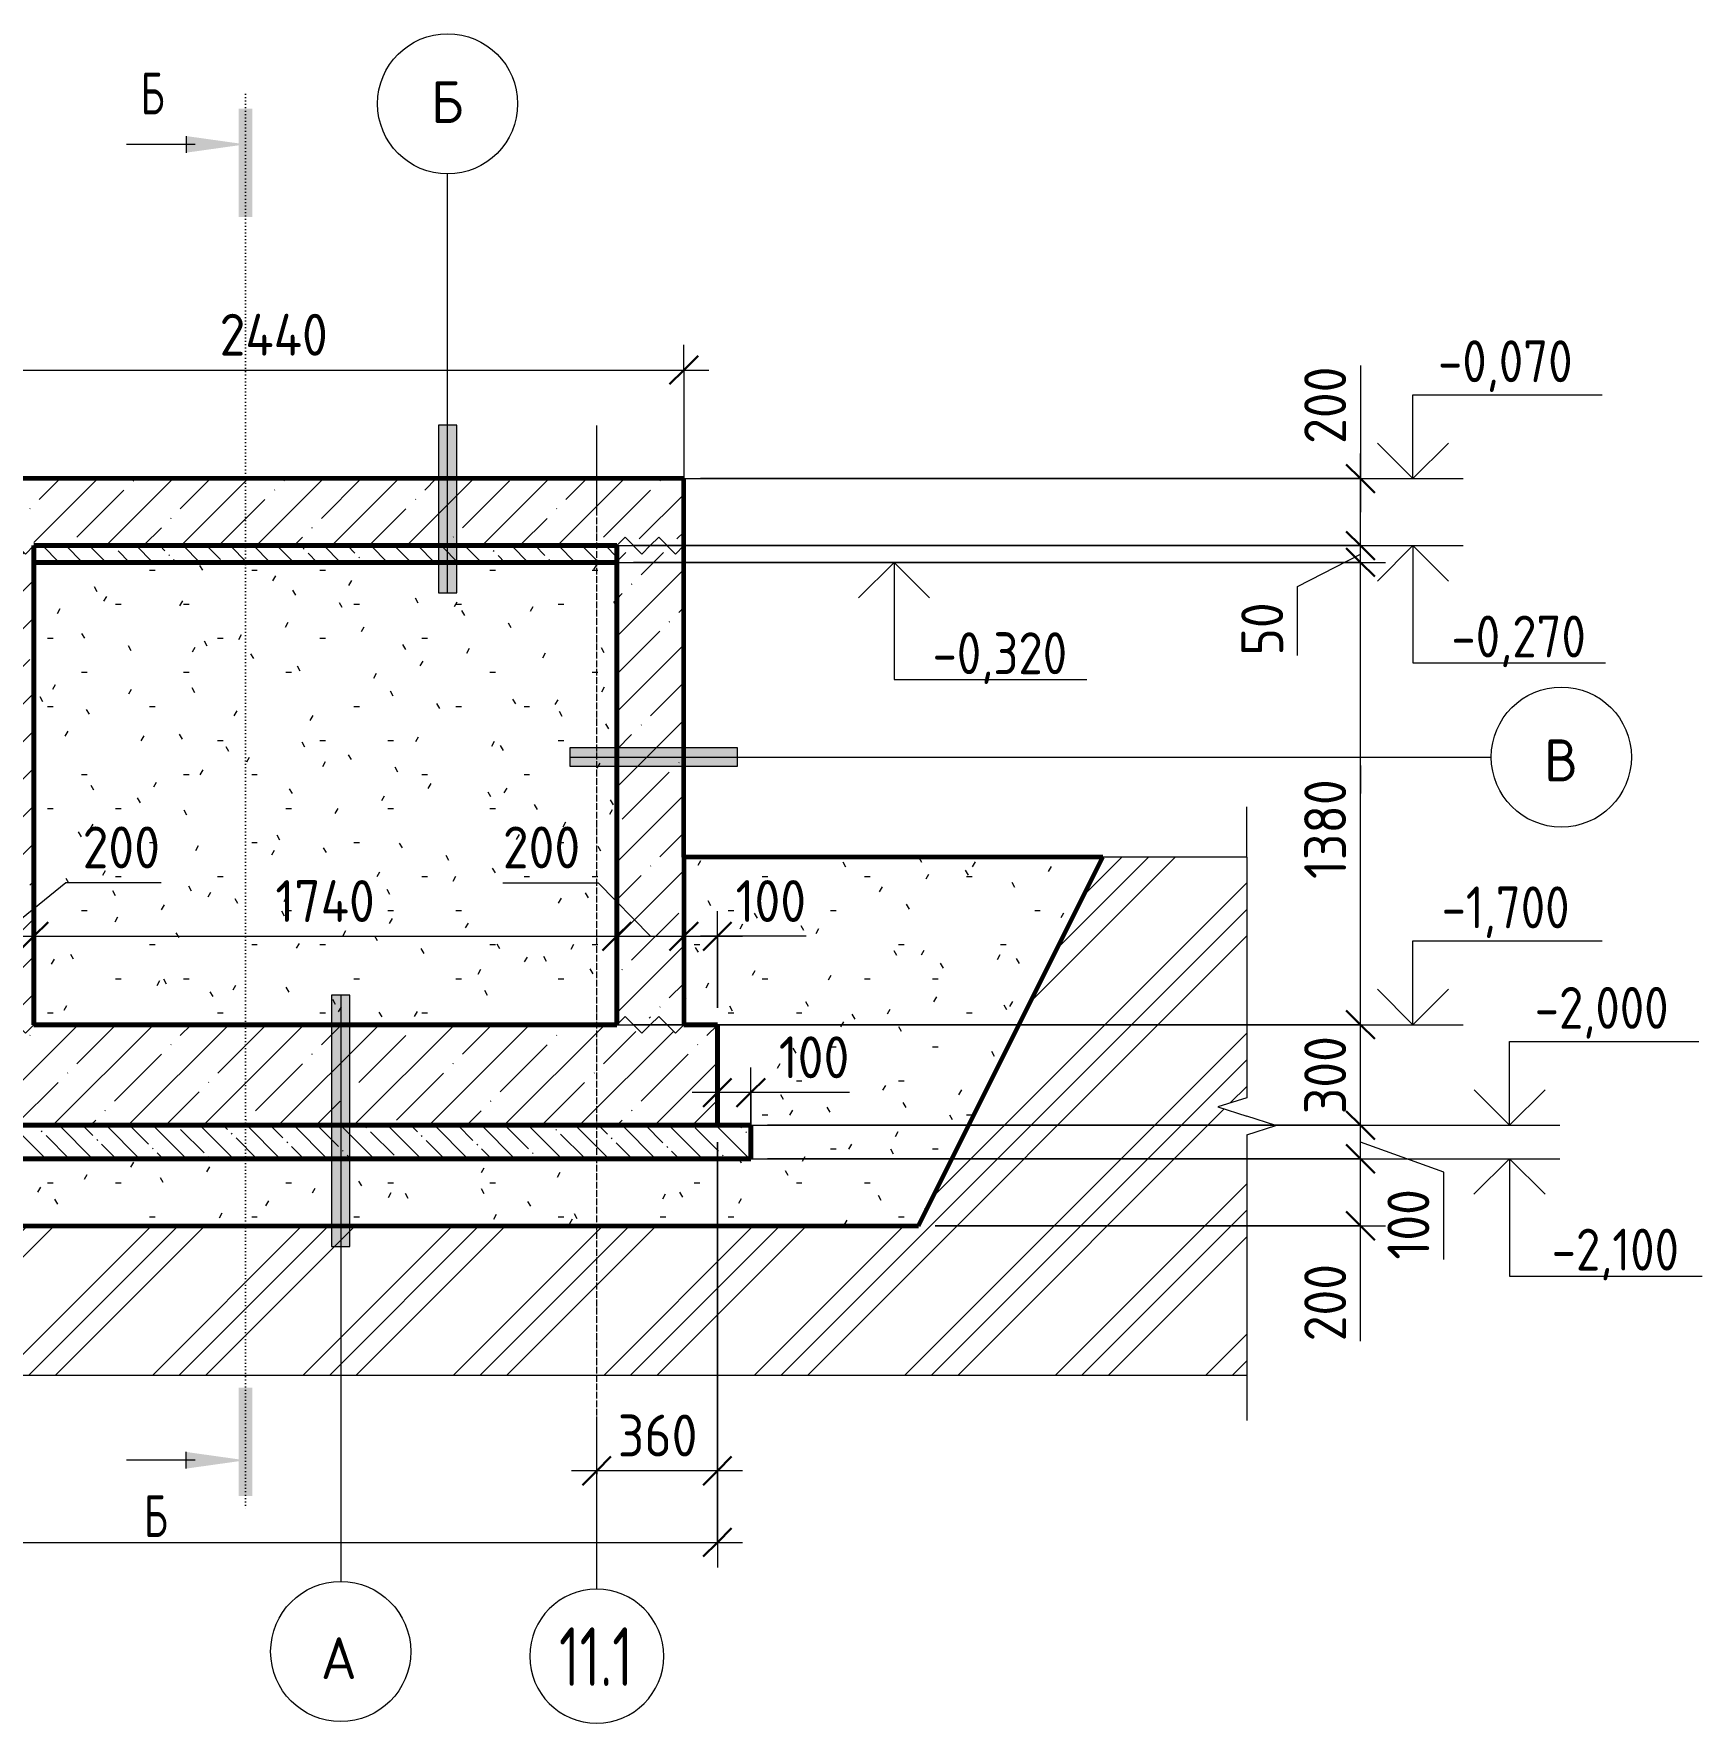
# Model space of a CAD drawing. Header units: millimetres. Extents: x 28039 to 90647, y -4005 to 79470.
# Drawn here: x 63858 to 68837, y -3785 to 1258 of the extents above; entities that cross this region are included whole.
import ezdxf

# ---------------------------------------------------------------- set-up
doc = ezdxf.new("R2010")
doc.units = ezdxf.units.MM
doc.linetypes.add('02 Штрихпунктирная _20 мм_', pattern=[25, 20, -2.5, 0, -2.5])
doc.linetypes.add('04 Пунктир 10мм', pattern=[10, 0, -10])
for name, color, linetype, lineweight in [('AA_Dim', 7, 'Continuous', 9), ('AA_Dim-50', 7, 'Continuous', 9), ('AA_Oformlenie', 7, 'Continuous', 9), ('AA_Razrez', 7, 'Continuous', 9), ('AA_Vinoska', 7, 'Continuous', 9), ('AA_Visotnaya otmetka', 7, 'Continuous', 9), ('AF_Stena', 7, 'Continuous', 9), ('Оси', 7, 'Continuous', 9)]:
    doc.layers.add(name, color=color, linetype=linetype, lineweight=lineweight)
for name, color, linetype, lineweight, true_color in [('AF_Perekritie', 7, 'Continuous', 60, 0x006a35), ('AF_Perekritie_Грунт', 7, 'Continuous', 60, 0x006a35), ('AF_Perekritie_Опалубка', 7, 'Continuous', 60, 0x006a35), ('AF_Stena_Опалубка', 7, 'Continuous', 20, 0x0063c6), ('KR_Fundament', 7, 'Continuous', 20, 0x804000)]:
    doc.layers.add(name, color=color, linetype=linetype, lineweight=lineweight, true_color=true_color)
doc.styles.add('GOST Common_1', font='GOST_Common.ttf', dxfattribs={"height": 125})
doc.styles.add('ISOCPEUR', font='isocpeur.TTF', dxfattribs={"width": 0.7, "height": 175})
doc.styles.add('ISOCPEUR_1', font='isocpeur.TTF', dxfattribs={"width": 0.7, "height": 125})
doc.styles.add('ISOCPEUR_2', font='isocpeur.TTF', dxfattribs={"width": 0.9, "height": 125})
doc.styles.add('ISOCPEUR_3', font='isocpeur.TTF', dxfattribs={"width": 0.85, "height": 125})
doc.dimstyles.new('00_Точн_3_знака__прозр_', dxfattribs={"dimscale": 304.8, "dimtxt": 125.344371, "dimasz": 0.278871, "dimexe": 0.246063, "dimexo": 0.164042, "dimgap": 0.016404, "dimtad": 1, "dimdec": 3, "dimrnd": 0.001, "dimdsep": 46, "dimtxsty": 'ISOCPEUR_2', "dimblk1": 'OBLIQUE', "dimblk2": 'OBLIQUE', "dimsah": 1, "dimcen": 0.09, "dimdle": 0.246063, "dimazin": 0, "dimtfac": 1, "dimtdec": 4, "dimtix": 1, "dimtmove": 0, "dimatfit": 3, "dimfxl": 1, "dimtvp": 1, "dimtolj": 1, "dimtzin": 0, "dimlwd": 18, "dimlwe": 18, "dimarcsym": 2})
doc.dimstyles.new('00_Точн_3_знака__прозр__1', dxfattribs={"dimscale": 304.8, "dimtxt": 125.344371, "dimasz": 0.278871, "dimexe": 0.246063, "dimexo": 0.164042, "dimgap": 0.016404, "dimtad": 1, "dimdec": 3, "dimrnd": 0.001, "dimdsep": 46, "dimtxsty": 'ISOCPEUR_2', "dimblk1": 'OBLIQUE', "dimblk2": 'OBLIQUE', "dimsah": 1, "dimcen": 0.09, "dimdle": 0.246063, "dimazin": 0, "dimtfac": 1, "dimtdec": 4, "dimtix": 1, "dimtmove": 1, "dimatfit": 3, "dimfxl": 1, "dimtvp": 1, "dimtolj": 1, "dimtzin": 0, "dimlwd": 18, "dimlwe": 18, "dimarcsym": 2})
pattern_1 = [(45, (63593.83, -750), (-112.253, 112.253), []), (45, (63706.08, -750), (-112.253, 112.253), [198.438, -39.688, 1.676, -38.011])]
pattern_2 = [(135, (63593.83, -750), (-70.0036, -70.0036), [99, -16.5, 3.3, -16.5]), (135, (63593.83, -680.04), (-70.0036, -70.0036), [])]
pattern_3 = [(0, (63593.83, -750), (406.4, 101.6), [16.764, -288.036, 16.764, -288.036, -1625.6]), (0, (63593.83, -750), (406.4, 101.6), [-609.6, 16.764, -592.836, 16.764, -288.036, -711.2]), (0, (63593.83, -750), (406.4, 101.6), [-1524, 16.764, -186.436, 16.764, -491.236]), (120, (63746.23, -699.2), (-291.1882, 301.1527), [16.764, -288.036, 16.764, -288.036, -1625.6]), (120, (63746.23, -699.2), (-291.1882, 301.1527), [-609.6, 16.764, -592.836, 16.764, -288.036, -711.2]), (120, (63746.23, -699.2), (-291.1882, 301.1527), [-1524, 16.764, -186.436, 16.764, -491.236]), (240, (63797.03, -496), (-115.2118, -402.7527), [16.764, -288.036, 16.764, -288.036, -1625.6]), (240, (63797.03, -496), (-115.2118, -402.7527), [-609.6, 16.764, -592.836, 16.764, -288.036, -711.2]), (240, (63797.03, -496), (-115.2118, -402.7527), [-1524, 16.764, -186.436, 16.764, -491.236])]

# ---------------------------------------------------------------- blocks, each defined once
blk = doc.blocks.new('011_ЛинияОбрыва _ЭлУзла_Линия_ - Тип 1-3711633-А-А Опл')
at = {"layer": 'AA_Oformlenie'}
for p, q in [((-36280.1, -2745.5), (-32075.1, -2745.5)), ((-31963.8, -2745.5), (-28060.1, -2745.5))]:
    blk.add_line(p, q, dxfattribs=at)
blk = doc.blocks.new('011_ЛинияОбрыва _ЭлУзла_Линия_ - Тип 1-3689468-А-А Опл')
at = {"layer": 'AA_Oformlenie'}
for p, q in [((-28060.1, -1200), (-28060.1, -1917.7)), ((-28060.1, -2029), (-28060.1, -2745.5))]:
    blk.add_line(p, q, dxfattribs=at)
blk = doc.blocks.new('Последовательность узлов - 3мм масшт50 маскировка-904230-А-А Опл')
at = {"layer": 'AA_Oformlenie'}
for p, q in [((-34280.1, -1700), (-34255.1, -1675)), ((-34205.1, -1725), (-34255.1, -1675)), ((-34180.1, -1700), (-34205.1, -1725)), ((-34180.1, -1700), (-34155.1, -1675)), ((-34105.1, -1725), (-34155.1, -1675)), ((-34080.1, -1700), (-34105.1, -1725))]:
    blk.add_line(p, q, dxfattribs=at)
blk = doc.blocks.new('Ось сетки - d_4мм-2765513-А-А Опл')
at = {"layer": 'Оси', "color": 12, "true_color": 0xc80000}
for start, end in [(0, 180), (0, 180), (180, 360), (180, 360)]:
    blk.add_arc((-30000.1, -3584.7), 200, start, end, dxfattribs=at)
blk = doc.blocks.new('Разрез - Номер узла_ сзади-394133-А-А Опл')
at = {"layer": 'AA_Razrez'}
for points in [[(-33294.3, -2771.8), (-33334.2, -2771.8), (-33334.2, -3094.6), (-33294.3, -3094.6)], [(-33491.2, -2963.5), (-33491.2, -3013.1), (-33314.5, -2988.3)]]:
    blk.add_hatch(color=256, dxfattribs=at).paths.add_polyline_path(points)
for p, q in [((-33491.2, -3013.1), (-33491.2, -2963.5)), ((-33464.5, -2988.3), (-33669.4, -2988.3))]:
    blk.add_line(p, q, dxfattribs=at)
blk = doc.blocks.new('Разрез - Номер узла_ спереди-394134-А-А Опл')
at = {"layer": 'AA_Razrez'}
for points in [[(-33294.3, 711.2), (-33334.2, 711.2), (-33334.2, 1034.1), (-33294.3, 1034.1)], [(-33491.2, 902.9), (-33491.2, 952.5), (-33314.5, 927.7)]]:
    blk.add_hatch(color=256, dxfattribs=at).paths.add_polyline_path(points)
for p, q in [((-33464.5, 927.7), (-33669.4, 927.7)), ((-33491.2, 952.5), (-33491.2, 902.9))]:
    blk.add_line(p, q, dxfattribs=at)
blk = doc.blocks.new('Высотные отметки - Стрелка вниз высокая-400290-А-А Опл')
at = {"layer": 'AA_Vinoska'}
for p, q in [((-27425.8, -2100), (-27125.8, -2100)), ((-27275.8, -2100), (-27381.9, -2206.1)), ((-27275.8, -2100), (-27275.8, -2450)), ((-27275.8, -2100), (-27169.8, -2206.1)), ((-27275.8, -2450), (-26700.8, -2450))]:
    blk.add_line(p, q, dxfattribs=at)
blk = doc.blocks.new('Высотные отметки - Стрелка вверх-400292-А-А Опл')
at = {"layer": 'AA_Vinoska'}
for p, q in [((-37154, -950), (-37719, -950)), ((-37154, -1200), (-37154, -950)), ((-37154, -1200), (-37260.1, -1093.9)), ((-37154, -1200), (-37048, -1093.9)), ((-37004, -1200), (-37304, -1200))]:
    blk.add_line(p, q, dxfattribs=at)
blk = doc.blocks.new('DIMBLOCK26-А-А Опл')
at = {"layer": 'AA_Dim-50', "color": 30, "lineweight": 30, "true_color": 0xff8000, "transparency": 16777216}
for p, q in [((67817.6, -2100), (67775.1, -2057.5)), ((67817.6, -2100), (67860.1, -2142.5)), ((67817.6, -2300), (67775.1, -2257.5)), ((67817.6, -2300), (67860.1, -2342.5))]:
    blk.add_line(p, q, dxfattribs=at)
at = {"layer": 'AA_Dim-50', "color": 30, "lineweight": 18, "true_color": 0xff8000, "transparency": 16777216}
for p, q in [((66048.3, -2100), (67892.6, -2100)), ((67817.6, -2100), (66048.3, -2100)), ((67817.6, -2375), (67817.6, -2100)), ((67817.6, -2360.8), (67817.6, -2200)), ((66548.3, -2300), (67892.6, -2300)), ((67817.6, -2300), (66548.3, -2300)), ((67817.6, -2644.9), (67817.6, -2360.8))]:
    blk.add_line(p, q, dxfattribs=at)
at = {"layer": 'AA_Dim-50', "color": 0, "lineweight": 18, "transparency": 16777216, "insert": (67649.8, -2644.9), "char_height": 125, "width": 280.961, "attachment_point": 1, "rotation": 90, "line_spacing_factor": 1.135194, "style": 'ISOCPEUR_2'}
blk.add_mtext('200', dxfattribs=at)
blk = doc.blocks.new('_Oblique')
at = {"color": 0, "linetype": 'ByBlock', "lineweight": -2}
blk.add_line((-0.5, -0.5), (0.5, 0.5), dxfattribs=at)
blk = doc.blocks.new('DIMBLOCK27-А-А Опл')
at = {"layer": 'AA_Dim-50', "color": 30, "lineweight": 30, "true_color": 0xff8000, "transparency": 16777216}
for p, q in [((67817.6, -2000), (67775.1, -1957.5)), ((67817.6, -2000), (67860.1, -2042.5)), ((67817.6, -2100), (67775.1, -2057.5)), ((67817.6, -2100), (67860.1, -2142.5))]:
    blk.add_line(p, q, dxfattribs=at)
at = {"layer": 'AA_Dim-50', "color": 30, "lineweight": 18, "true_color": 0xff8000, "transparency": 16777216}
for p, q in [((66048.3, -2000), (67892.6, -2000)), ((67817.6, -2000), (66048.3, -2000)), ((67817.6, -2100), (67817.6, -2000)), ((68066, -2140.5), (67817.6, -2050)), ((66048.3, -2100), (67892.6, -2100)), ((67817.6, -2100), (66048.3, -2100)), ((68066, -2401), (68066, -2140.5))]:
    blk.add_line(p, q, dxfattribs=at)
at = {"layer": 'AA_Dim-50', "color": 0, "lineweight": 18, "transparency": 16777216, "insert": (67898.1, -2401), "char_height": 125, "width": 252.581, "attachment_point": 1, "rotation": 90, "line_spacing_factor": 1.135194, "style": 'ISOCPEUR_2'}
blk.add_mtext('100', dxfattribs=at)
blk = doc.blocks.new('DIMBLOCK28-А-А Опл')
at = {"layer": 'AA_Dim-50', "color": 30, "lineweight": 30, "true_color": 0xff8000, "transparency": 16777216}
for p, q in [((67817.6, -1700), (67775.1, -1657.5)), ((67817.6, -1700), (67860.1, -1742.5)), ((67817.6, -2000), (67775.1, -1957.5)), ((67817.6, -2000), (67860.1, -2042.5))]:
    blk.add_line(p, q, dxfattribs=at)
at = {"layer": 'AA_Dim-50', "color": 30, "lineweight": 18, "true_color": 0xff8000, "transparency": 16777216}
for p, q in [((65648.3, -1700), (67892.6, -1700)), ((67817.6, -1700), (65648.3, -1700)), ((67817.6, -2000), (67817.6, -1700)), ((66048.3, -2000), (67892.6, -2000)), ((67817.6, -2000), (66048.3, -2000))]:
    blk.add_line(p, q, dxfattribs=at)
at = {"layer": 'AA_Dim-50', "color": 0, "lineweight": 18, "transparency": 16777216, "insert": (67649.8, -1967.1), "char_height": 125, "width": 280.961, "attachment_point": 1, "rotation": 90, "line_spacing_factor": 1.135194, "style": 'ISOCPEUR_2'}
blk.add_mtext('300', dxfattribs=at)
blk = doc.blocks.new('DIMBLOCK29-А-А Опл')
at = {"layer": 'AA_Dim-50', "color": 30, "lineweight": 30, "true_color": 0xff8000, "transparency": 16777216}
for p, q in [((67817.6, -320), (67775.1, -277.5)), ((67817.6, -320), (67860.1, -362.5)), ((67817.6, -1700), (67775.1, -1657.5)), ((67817.6, -1700), (67860.1, -1742.5))]:
    blk.add_line(p, q, dxfattribs=at)
at = {"layer": 'AA_Dim-50', "color": 30, "lineweight": 18, "true_color": 0xff8000, "transparency": 16777216}
for p, q in [((65648.3, -320), (67892.6, -320)), ((67817.6, -320), (65648.3, -320)), ((67817.6, -1700), (67817.6, -320)), ((67817.6, -926.3), (67817.6, -1010)), ((67817.6, -1264.9), (67817.6, -926.3)), ((65648.3, -1700), (67892.6, -1700)), ((67817.6, -1700), (65648.3, -1700))]:
    blk.add_line(p, q, dxfattribs=at)
at = {"layer": 'AA_Dim-50', "color": 0, "lineweight": 18, "transparency": 16777216, "insert": (67649.8, -1264.9), "char_height": 125, "width": 346.234, "attachment_point": 1, "rotation": 90, "line_spacing_factor": 1.135194, "style": 'ISOCPEUR_2'}
blk.add_mtext('1380', dxfattribs=at)
blk = doc.blocks.new('DIMBLOCK30-А-А Опл')
at = {"layer": 'AA_Dim-50', "color": 30, "lineweight": 30, "true_color": 0xff8000, "transparency": 16777216}
for p, q in [((67817.6, -270), (67775.1, -227.5)), ((67817.6, -320), (67775.1, -277.5)), ((67817.6, -270), (67860.1, -312.5)), ((67817.6, -320), (67860.1, -362.5))]:
    blk.add_line(p, q, dxfattribs=at)
at = {"layer": 'AA_Dim-50', "color": 30, "lineweight": 18, "true_color": 0xff8000, "transparency": 16777216}
for p, q in [((65648.3, -270), (67892.6, -270)), ((67817.6, -270), (65648.3, -270)), ((67629.7, -392.1), (67817.6, -295)), ((67817.6, -320), (67817.6, -270)), ((65648.3, -320), (67892.6, -320)), ((67817.6, -320), (65648.3, -320)), ((67629.7, -598.2), (67629.7, -392.1))]:
    blk.add_line(p, q, dxfattribs=at)
at = {"layer": 'AA_Dim-50', "color": 0, "lineweight": 18, "transparency": 16777216, "insert": (67461.9, -598.2), "char_height": 125, "width": 187.307, "attachment_point": 1, "rotation": 90, "line_spacing_factor": 1.135194, "style": 'ISOCPEUR_2'}
blk.add_mtext('50', dxfattribs=at)
blk = doc.blocks.new('DIMBLOCK31-А-А Опл')
at = {"layer": 'AA_Dim-50', "color": 30, "lineweight": 18, "true_color": 0xff8000, "transparency": 16777216}
for p, q in [((67817.6, 267.8), (67817.6, -16.4)), ((67817.6, -270), (67817.6, 5)), ((67817.6, -16.4), (67817.6, -170)), ((65848.3, -70), (67892.6, -70)), ((67817.6, -70), (65848.3, -70)), ((65648.3, -270), (67892.6, -270)), ((67817.6, -270), (65648.3, -270))]:
    blk.add_line(p, q, dxfattribs=at)
at = {"layer": 'AA_Dim-50', "color": 30, "lineweight": 30, "true_color": 0xff8000, "transparency": 16777216}
for p, q in [((67817.6, -70), (67775.1, -27.5)), ((67817.6, -70), (67860.1, -112.5)), ((67817.6, -270), (67775.1, -227.5)), ((67817.6, -270), (67860.1, -312.5))]:
    blk.add_line(p, q, dxfattribs=at)
at = {"layer": 'AA_Dim-50', "color": 0, "lineweight": 18, "transparency": 16777216, "insert": (67649.8, 33.6), "char_height": 125, "width": 280.961, "attachment_point": 1, "rotation": 90, "line_spacing_factor": 1.135194, "style": 'ISOCPEUR_2'}
blk.add_mtext('200', dxfattribs=at)
blk = doc.blocks.new('DIMBLOCK33-А-А Опл')
at = {"layer": 'AA_Dim-50', "color": 30, "lineweight": 18, "true_color": 0xff8000, "transparency": 16777216}
for p, q in [((61158.3, -2050), (61158.3, -3319.9)), ((61158.3, -3244.9), (61158.3, -2050)), ((65898.3, -2050), (65898.3, -3319.9)), ((65898.3, -3244.9), (65898.3, -2050)), ((61158.3, -3244.9), (65973.3, -3244.9))]:
    blk.add_line(p, q, dxfattribs=at)
at = {"layer": 'AA_Dim-50', "color": 30, "lineweight": 30, "true_color": 0xff8000, "transparency": 16777216}
for p, q in [((61158.3, -3244.9), (61200.8, -3202.4)), ((65898.3, -3244.9), (65940.8, -3202.4)), ((61158.3, -3244.9), (61115.8, -3287.4)), ((65898.3, -3244.9), (65855.8, -3287.4))]:
    blk.add_line(p, q, dxfattribs=at)
at = {"layer": 'AA_Dim-50', "color": 0, "lineweight": 18, "transparency": 16777216, "insert": (63362.7, -3077.1), "char_height": 125, "width": 397.318, "attachment_point": 1, "line_spacing_factor": 1.135194, "style": 'ISOCPEUR_2'}
blk.add_mtext('4740', dxfattribs=at)
blk = doc.blocks.new('DIMBLOCK38-А-А Опл')
at = {"layer": 'AA_Dim-50', "color": 30, "lineweight": 18, "true_color": 0xff8000, "transparency": 16777216}
for p, q in [((65898.3, -2050), (65898.3, -3106.3)), ((65898.3, -3031.3), (65898.3, -2050)), ((65538.3, -3041.4), (65538.3, -2956.3)), ((65973.3, -3031.3), (65463.3, -3031.3)), ((65538.3, -3031.3), (65538.3, -3041.4))]:
    blk.add_line(p, q, dxfattribs=at)
at = {"layer": 'AA_Dim-50', "color": 30, "lineweight": 30, "true_color": 0xff8000, "transparency": 16777216}
for p, q in [((65538.3, -3031.3), (65580.8, -2988.8)), ((65898.3, -3031.3), (65940.8, -2988.8)), ((65538.3, -3031.3), (65495.8, -3073.8)), ((65898.3, -3031.3), (65855.8, -3073.8))]:
    blk.add_line(p, q, dxfattribs=at)
at = {"layer": 'AA_Dim-50', "color": 0, "lineweight": 18, "transparency": 16777216, "insert": (65601.2, -2863.5), "char_height": 125, "width": 280.961, "attachment_point": 1, "line_spacing_factor": 1.135194, "style": 'ISOCPEUR_2'}
blk.add_mtext('360', dxfattribs=at)
blk = doc.blocks.new('DIMBLOCK40-А-А Опл')
at = {"layer": 'AA_Dim-50', "color": 30, "lineweight": 18, "true_color": 0xff8000, "transparency": 16777216}
for p, q in [((65898.3, -1912.6), (65898.3, -1827.5)), ((65998.3, -2004.2), (65998.3, -1827.5)), ((66073.3, -1902.5), (65823.3, -1902.5)), ((65898.3, -1902.5), (65898.3, -1912.6)), ((66031.7, -1902.5), (65948.3, -1902.5)), ((65998.3, -1902.5), (65998.3, -2004.2)), ((66292.2, -1902.5), (66031.7, -1902.5))]:
    blk.add_line(p, q, dxfattribs=at)
at = {"layer": 'AA_Dim-50', "color": 30, "lineweight": 30, "true_color": 0xff8000, "transparency": 16777216}
for p, q in [((65898.3, -1902.5), (65940.8, -1860)), ((65998.3, -1902.5), (66040.8, -1860)), ((65898.3, -1902.5), (65855.8, -1945)), ((65998.3, -1902.5), (65955.8, -1945))]:
    blk.add_line(p, q, dxfattribs=at)
at = {"layer": 'AA_Dim-50', "color": 0, "lineweight": 18, "transparency": 16777216, "insert": (66081.7, -1734.7), "char_height": 125, "width": 252.581, "attachment_point": 1, "line_spacing_factor": 1.135194, "style": 'ISOCPEUR_2'}
blk.add_mtext('100', dxfattribs=at)
blk = doc.blocks.new('DIMBLOCK41-А-А Опл')
at = {"layer": 'AA_Dim-50', "color": 30, "lineweight": 18, "true_color": 0xff8000, "transparency": 16777216}
for p, q in [((61258.3, 254.2), (61258.3, 329.2)), ((63358.3, 254.2), (63358.3, 329.2)), ((65798.3, 254.2), (65798.3, 329.2)), ((61183.3, 254.2), (63358.3, 254.2)), ((61258.3, 254.2), (61258.3, -1020)), ((63358.3, 254.2), (63358.3, -20)), ((65798.3, 254.2), (65798.3, -220))]:
    blk.add_line(p, q, dxfattribs=at)
at = {"layer": 'AA_Dim-50', "color": 30, "lineweight": 30, "true_color": 0xff8000, "transparency": 16777216}
for p, q in [((61258.3, 254.2), (61215.8, 211.7)), ((61258.3, 254.2), (61300.8, 296.7)), ((63358.3, 254.2), (63315.8, 211.7)), ((63358.3, 254.2), (63400.8, 296.7)), ((65798.3, 254.2), (65755.8, 211.7)), ((65798.3, 254.2), (65840.8, 296.7))]:
    blk.add_line(p, q, dxfattribs=at)
at = {"layer": 'AA_Dim-50', "color": 0, "lineweight": 18, "transparency": 16777216, "insert": (61929.9, 422), "char_height": 125, "width": 908.155, "attachment_point": 1, "line_spacing_factor": 1.135194, "style": 'ISOCPEUR_2'}
blk.add_mtext('7х300=2100', dxfattribs=at)
blk = doc.blocks.new('_None')
blk = doc.blocks.new('DIMBLOCK42-А-А Опл')
at = {"layer": 'AA_Dim-50', "color": 30, "lineweight": 18, "true_color": 0xff8000, "transparency": 16777216}
for p, q in [((63358.3, 254.2), (63358.3, 329.2)), ((65798.3, 254.2), (65798.3, 329.2)), ((63358.3, 254.2), (65873.3, 254.2)), ((63358.3, 254.2), (63358.3, -20)), ((65798.3, 254.2), (65798.3, -220))]:
    blk.add_line(p, q, dxfattribs=at)
at = {"layer": 'AA_Dim-50', "color": 30, "lineweight": 30, "true_color": 0xff8000, "transparency": 16777216}
for p, q in [((63358.3, 254.2), (63315.8, 211.7)), ((63358.3, 254.2), (63400.8, 296.7)), ((65798.3, 254.2), (65755.8, 211.7)), ((65798.3, 254.2), (65840.8, 296.7))]:
    blk.add_line(p, q, dxfattribs=at)
at = {"layer": 'AA_Dim-50', "color": 0, "lineweight": 18, "transparency": 16777216, "insert": (64412.7, 422), "char_height": 125, "width": 397.318, "attachment_point": 1, "line_spacing_factor": 1.135194, "style": 'ISOCPEUR_2'}
blk.add_mtext('2440', dxfattribs=at)
blk = doc.blocks.new('DIMBLOCK46-А-А Опл')
at = {"layer": 'AA_Dim-50', "color": 30, "lineweight": 18, "true_color": 0xff8000, "transparency": 16777216}
for p, q in [((63953.9, -1276.1), (63758.3, -1436.1)), ((64238, -1276.1), (63953.9, -1276.1)), ((63658.3, -1426), (63658.3, -1511.1)), ((63658.3, -1436.1), (63658.3, -1426)), ((63658.3, -1436.1), (63858.3, -1436.1)), ((63858.3, -1426), (63858.3, -1511.1)), ((63858.3, -1436.1), (63858.3, -1426))]:
    blk.add_line(p, q, dxfattribs=at)
at = {"layer": 'AA_Dim-50', "color": 30, "lineweight": 30, "true_color": 0xff8000, "transparency": 16777216}
for p, q in [((63658.3, -1436.1), (63700.8, -1393.6)), ((63858.3, -1436.1), (63900.8, -1393.6)), ((63658.3, -1436.1), (63615.8, -1478.6)), ((63858.3, -1436.1), (63815.8, -1478.6))]:
    blk.add_line(p, q, dxfattribs=at)
at = {"layer": 'AA_Dim-50', "color": 0, "lineweight": 18, "transparency": 16777216, "insert": (64003.9, -1108.2), "char_height": 125, "width": 280.961, "attachment_point": 1, "line_spacing_factor": 1.135194, "style": 'ISOCPEUR_2'}
blk.add_mtext('200', dxfattribs=at)
blk = doc.blocks.new('DIMBLOCK47-А-А Опл')
at = {"layer": 'AA_Dim-50', "color": 30, "lineweight": 30, "true_color": 0xff8000, "transparency": 16777216}
for p, q in [((63858.3, -1436.1), (63900.8, -1393.6)), ((65598.3, -1436.1), (65640.8, -1393.6)), ((63858.3, -1436.1), (63815.8, -1478.6)), ((65598.3, -1436.1), (65555.8, -1478.6))]:
    blk.add_line(p, q, dxfattribs=at)
at = {"layer": 'AA_Dim-50', "color": 30, "lineweight": 18, "true_color": 0xff8000, "transparency": 16777216}
for p, q in [((63858.3, -1426), (63858.3, -1511.1)), ((63858.3, -1436.1), (63858.3, -1426)), ((63858.3, -1436.1), (65598.3, -1436.1)), ((65598.3, -1426), (65598.3, -1511.1)), ((65598.3, -1436.1), (65598.3, -1426))]:
    blk.add_line(p, q, dxfattribs=at)
at = {"layer": 'AA_Dim-50', "color": 0, "lineweight": 18, "transparency": 16777216, "insert": (64579.3, -1268.3), "char_height": 125, "width": 357.586, "attachment_point": 1, "line_spacing_factor": 1.135194, "style": 'ISOCPEUR_2'}
blk.add_mtext('1740', dxfattribs=at)
blk = doc.blocks.new('DIMBLOCK48-А-А Опл')
at = {"layer": 'AA_Dim-50', "color": 30, "lineweight": 18, "true_color": 0xff8000, "transparency": 16777216}
for p, q in [((65258, -1276.1), (65542.1, -1276.1)), ((65542.1, -1276.1), (65698.3, -1436.1)), ((65598.3, -1426), (65598.3, -1511.1)), ((65598.3, -1436.1), (65598.3, -1426)), ((65598.3, -1436.1), (65798.3, -1436.1)), ((65798.3, -1426), (65798.3, -1511.1)), ((65798.3, -1436.1), (65798.3, -1426))]:
    blk.add_line(p, q, dxfattribs=at)
at = {"layer": 'AA_Dim-50', "color": 30, "lineweight": 30, "true_color": 0xff8000, "transparency": 16777216}
for p, q in [((65598.3, -1436.1), (65640.8, -1393.6)), ((65798.3, -1436.1), (65840.8, -1393.6)), ((65598.3, -1436.1), (65555.8, -1478.6)), ((65798.3, -1436.1), (65755.8, -1478.6))]:
    blk.add_line(p, q, dxfattribs=at)
at = {"layer": 'AA_Dim-50', "color": 0, "lineweight": 18, "transparency": 16777216, "insert": (65258, -1108.2), "char_height": 125, "width": 280.961, "attachment_point": 1, "line_spacing_factor": 1.135194, "style": 'ISOCPEUR_2'}
blk.add_mtext('200', dxfattribs=at)
blk = doc.blocks.new('DIMBLOCK49-А-А Опл')
at = {"layer": 'AA_Dim-50', "color": 30, "lineweight": 18, "true_color": 0xff8000, "transparency": 16777216}
for p, q in [((65898.3, -1650), (65898.3, -1361.1)), ((65798.3, -1426), (65798.3, -1511.1)), ((65798.3, -1436.1), (65798.3, -1426)), ((65798.3, -1436.1), (65973.3, -1436.1)), ((65902.7, -1436.1), (65848.3, -1436.1)), ((65898.3, -1436.1), (65898.3, -1650)), ((66163.2, -1436.1), (65902.7, -1436.1))]:
    blk.add_line(p, q, dxfattribs=at)
at = {"layer": 'AA_Dim-50', "color": 30, "lineweight": 30, "true_color": 0xff8000, "transparency": 16777216}
for p, q in [((65798.3, -1436.1), (65840.8, -1393.6)), ((65898.3, -1436.1), (65940.8, -1393.6)), ((65798.3, -1436.1), (65755.8, -1478.6)), ((65898.3, -1436.1), (65855.8, -1478.6))]:
    blk.add_line(p, q, dxfattribs=at)
at = {"layer": 'AA_Dim-50', "color": 0, "lineweight": 18, "transparency": 16777216, "insert": (65952.7, -1268.3), "char_height": 125, "width": 252.581, "attachment_point": 1, "line_spacing_factor": 1.135194, "style": 'ISOCPEUR_2'}
blk.add_mtext('100', dxfattribs=at)
blk = doc.blocks.new('010_Флажок только номер _ТиповАннот_ - Узел А-3714372-А-А Опл')
at = {"layer": 'AA_Vinoska'}
blk.add_hatch(color=256, dxfattribs=at).paths.add_polyline_path([(-30791.6, -2361.7), (-30791.6, -1611.7), (-30736.6, -1611.7), (-30736.6, -2361.7)])
for p, q in [((-30736.6, -1611.7), (-30791.6, -1611.7)), ((-30791.6, -1611.7), (-30791.6, -2361.7)), ((-30764.1, -1611.7), (-30764.1, -3361.7)), ((-30736.6, -2361.7), (-30736.6, -1611.7)), ((-30791.6, -2361.7), (-30736.6, -2361.7))]:
    blk.add_line(p, q, dxfattribs=at)
blk.add_circle((-30764.1, -3570.8), 209.1, dxfattribs=at)
blk = doc.blocks.new('010_Флажок только номер _ТиповАннот_ - Узел В-3714360-А-А Опл')
at = {"layer": 'AA_Vinoska'}
blk.add_hatch(color=256, dxfattribs=at).paths.add_polyline_path([(-29580.3, -928.6), (-30080.3, -928.6), (-30080.3, -873.6), (-29580.3, -873.6)])
for p, q in [((-29580.3, -873.6), (-30080.3, -873.6)), ((-30080.3, -873.6), (-30080.3, -928.6)), ((-30080.3, -901.1), (-27330.3, -901.1)), ((-29580.3, -928.6), (-29580.3, -873.6)), ((-30080.3, -928.6), (-29580.3, -928.6))]:
    blk.add_line(p, q, dxfattribs=at)
blk.add_circle((-27121.3, -901.1), 209.1, dxfattribs=at)
blk = doc.blocks.new('010_Флажок только номер _ТиповАннот_ - Узел Б-3714363-А-А Опл')
at = {"layer": 'AA_Vinoska'}
blk.add_hatch(color=256, dxfattribs=at).paths.add_polyline_path([(-30417.6, 89.6), (-30417.6, -410.4), (-30472.6, -410.4), (-30472.6, 89.6)])
for p, q in [((-30445.1, -410.4), (-30445.1, 839.6)), ((-30417.6, 89.6), (-30472.6, 89.6)), ((-30472.6, 89.6), (-30472.6, -410.4)), ((-30417.6, -410.4), (-30417.6, 89.6)), ((-30472.6, -410.4), (-30417.6, -410.4))]:
    blk.add_line(p, q, dxfattribs=at)
blk.add_circle((-30445.1, 1048.7), 209.1, dxfattribs=at)

msp = doc.modelspace()

# ---------------------------------------------------------------- hatches: boundary and pattern name
at = {"layer": 'AF_Perekritie', "lineweight": 9}
h = msp.add_hatch(dxfattribs=at)
h.set_pattern_fill('FP_4', style=0, pattern_type=2)
h.set_pattern_definition(pattern_1)
h.paths.add_polyline_path([(65589.5047, -270), (65598.2526, -270), (65598.2526, -250), (65798.2526, -250), (65798.2526, -70), (63658.2526, -70), (63658.2526, -250), (63858.2526, -250), (63858.2526, -270)])
h = msp.add_hatch(dxfattribs=at)
h.set_pattern_fill('FP_6', style=0, pattern_type=2)
h.set_pattern_definition(pattern_2)
h.paths.add_polyline_path([(63858.2526, -320), (65598.2526, -320), (65598.2526, -270), (63858.2526, -270), (63858.2526, -290)])
h = msp.add_hatch(dxfattribs=at)
h.set_pattern_fill('FP_5', style=0, pattern_type=2)
h.set_pattern_definition([(45, (63593.83, -750), (-224.506, 224.506), []), (45, (63673.2, -750), (0, 449.013), []), (45, (63514.46, -750), (0, 449.013), [])])
h.paths.add_polyline_path([(59087.0592, -2881.0811), (59208.2526, -2881.0811), (59208.2526, -2795.4713), (59087.0592, -2795.4713)])
h.paths.add_polyline_path([(59297.5053, -2745.4713), (63463.2526, -2745.4713), (63490.7526, -2658.8688), (63518.2526, -2745.4713), (63518.2526, -2706.2186), (63574.5612, -2706.2186), (63574.5612, -2745.4713), (67478.2526, -2745.4713), (67478.2526, -2029.0443), (67438.9999, -2029.0443), (67438.9999, -1972.7357), (67478.2526, -1972.7357), (67391.65, -1945.2357), (67478.2526, -1917.7357), (67478.2526, -1200), (67048.2526, -1200), (66498.2526, -2300), (60558.2526, -2300), (60008.2526, -1200), (59258.2526, -1200), (59258.2526, -1917.7357), (59344.8551, -1945.2357), (59258.2526, -1972.7357), (59297.5053, -1972.7357), (59297.5053, -2029.0443), (59258.2526, -2029.0443), (59258.2526, -2745.4713)])
h = msp.add_hatch(dxfattribs=at)
h.set_pattern_fill('FP_4', style=0, pattern_type=2)
h.set_pattern_definition(pattern_1)
h.paths.add_polyline_path([(65598.2526, -2000), (65898.2526, -2000), (65898.2526, -1700), (65798.2526, -1700), (65798.2526, -1720), (65598.2526, -1720), (65598.2526, -1700), (63858.2526, -1700), (63858.2526, -1720), (63658.2526, -1720), (63658.2526, -1700), (61458.2526, -1700), (61458.2526, -1720), (61258.2526, -1720), (61258.2526, -1700), (61158.2526, -1700), (61158.2526, -2000), (65589.5047, -2000)])
h = msp.add_hatch(dxfattribs=at)
h.set_pattern_fill('FP_6', style=0, pattern_type=2)
h.set_pattern_definition(pattern_2)
h.paths.add_polyline_path([(63422.0228, -2100), (65998.2526, -2100), (65998.2526, -2000), (61058.2526, -2000), (61058.2526, -2100), (61254.541, -2100)])
at = {"layer": 'AF_Stena'}
h = msp.add_hatch(dxfattribs=at)
h.set_pattern_fill('FP_4', color=256, style=0, pattern_type=2)
h.set_pattern_definition(pattern_1)
h.paths.add_polyline_path([(63858.2526, -1680), (63858.2526, -290), (63658.2526, -290), (63658.2526, -1680), (63758.2526, -1680)])
h = msp.add_hatch(dxfattribs=at)
h.set_pattern_fill('FP_4', color=256, style=0, pattern_type=2)
h.set_pattern_definition(pattern_1)
h.paths.add_polyline_path([(65606.2526, -1680), (65798.2526, -1680), (65798.2526, -290), (65598.2526, -290), (65598.2526, -1680)])
at = {"layer": 'KR_Fundament', "lineweight": 9}
h = msp.add_hatch(dxfattribs=at)
h.set_pattern_fill('FP_7', style=0, pattern_type=2)
h.set_pattern_definition(pattern_3)
h.paths.add_polyline_path([(63422.0228, -1700), (63658.2526, -1700), (63658.2526, -320), (63617.2696, -320), (61458.2526, -1399.5085), (61458.2526, -1700)])
h.paths.add_polyline_path([(65598.2526, -1700), (65598.2526, -320), (63858.2526, -320), (63858.2526, -1700), (65589.5047, -1700)])
h = msp.add_hatch(dxfattribs=at)
h.set_pattern_fill('FP_7', style=0, pattern_type=2)
h.set_pattern_definition(pattern_3)
h.paths.add_polyline_path([(60558.2526, -2300), (66498.2526, -2300), (67048.2526, -1200), (65798.2526, -1200), (65798.2526, -1700), (65898.2526, -1700), (65898.2526, -2000), (65998.2526, -2000), (65998.2526, -2100), (61058.2526, -2100), (61058.2526, -2000), (61158.2526, -2000), (61158.2526, -1700), (61258.2526, -1700), (61258.2526, -1200), (60008.2526, -1200)])

# ---------------------------------------------------------------- linework, layer by layer
at = {"layer": 'AA_Razrez', "color": 7, "linetype": '04 Пунктир 10мм', "true_color": 0xffffff}
msp.add_line((64489.7402, 1077.709), (64489.7402, -3149.9748), dxfattribs=at)
at = {"layer": 'AA_Vinoska'}
for p, q in [((67478.2526, -1200), (67478.2526, -1050)), ((67478.2526, -1917.7357), (67391.65, -1945.2357)), ((67391.65, -1945.2357), (67478.2526, -1972.7357)), ((67564.9027, -2000.89), (67478.2526, -1972.7357)), ((67478.2526, -2029.0443), (67564.9027, -2000.89)), ((67478.2526, -2745.4713), (67478.2526, -2881.0811))]:
    msp.add_line(p, q, dxfattribs=at)
at = {"layer": 'AA_Visotnaya otmetka', "color": 92, "true_color": 0x00cc00}
for p, q in [((64675.177, -70), (67679.3801, -70)), ((67679.3801, -70), (67974.0703, -70)), ((65340.3654, -1700), (67817.4716, -1700)), ((67817.4716, -1700), (67974.0703, -1700)), ((65734.0053, -2000), (67993.2352, -2000)), ((67993.2352, -2000), (68262.4905, -2000))]:
    msp.add_line(p, q, dxfattribs=at)
at = {"layer": 'AA_Visotnaya otmetka'}
for p, q in [((65364.1121, -270), (67923.2569, -270)), ((67923.2569, -270), (67974.0703, -270)), ((65367.6629, -320), (66139.1019, -320)), ((66139.1019, -320), (66425.5044, -320)), ((64773.6935, -2100), (65861.0774, -2100)), ((65861.0774, -2100), (68262.4905, -2100))]:
    msp.add_line(p, q, dxfattribs=at)
at = {"layer": 'AF_Perekritie_Грунт', "lineweight": 20}
for p, q in [((67048.2526, -1200), (66498.2526, -2300)), ((67478.2526, -1200), (67048.2526, -1200)), ((66498.2526, -2300), (60558.2526, -2300))]:
    msp.add_line(p, q, dxfattribs=at)
at = {"layer": 'AF_Perekritie_Опалубка'}
for p, q in [((65798.2526, -70), (63658.2526, -70)), ((65798.2526, -270), (65798.2526, -70)), ((63858.2526, -270), (65598.2526, -270))]:
    msp.add_line(p, q, dxfattribs=at)
at = {"layer": 'AF_Stena_Опалубка', "lineweight": 60}
for p, q in [((63858.2526, -1700), (63858.2526, -270)), ((65598.2526, -270), (65598.2526, -1700)), ((65798.2526, -1200), (65798.2526, -270))]:
    msp.add_line(p, q, dxfattribs=at)
at = {"layer": 'AF_Stena_Опалубка'}
msp.add_line((65798.2526, -1700), (65798.2526, -1200), dxfattribs=at)
at = {"layer": 'KR_Fundament', "lineweight": 60}
for p, q in [((65598.2526, -270), (63858.2526, -270)), ((63858.2526, -270), (63858.2526, -320)), ((65598.2526, -320), (65598.2526, -270)), ((65598.2526, -320), (63858.2526, -320)), ((63858.2526, -320), (63858.2526, -1700)), ((63858.2526, -320), (65598.2526, -320)), ((65598.2526, -1700), (65598.2526, -320)), ((67048.2526, -1200), (65798.2526, -1200)), ((65798.2526, -1200), (65798.2526, -1700)), ((66498.2526, -2300), (67048.2526, -1200)), ((65598.2526, -1700), (63858.2526, -1700)), ((63858.2526, -1700), (65598.2526, -1700)), ((65898.2526, -1700), (65798.2526, -1700)), ((65798.2526, -1700), (65898.2526, -1700)), ((65898.2526, -2000), (65898.2526, -1700)), ((65898.2526, -1700), (65898.2526, -2000)), ((65998.2526, -2000), (61058.2526, -2000)), ((61158.2526, -2000), (65898.2526, -2000)), ((65898.2526, -2000), (65998.2526, -2000)), ((65998.2526, -2100), (65998.2526, -2000)), ((65998.2526, -2000), (65998.2526, -2100)), ((61058.2526, -2100), (65998.2526, -2100)), ((65998.2526, -2100), (61058.2526, -2100)), ((60558.2526, -2300), (66498.2526, -2300))]:
    msp.add_line(p, q, dxfattribs=at)
at = {"layer": 'Оси'}
for p, q in [((65538.2526, -161.2938), (65538.2526, 88.7062)), ((65538.2526, -3384.7165), (65538.2526, -2891.3406))]:
    msp.add_line(p, q, dxfattribs=at)
at = {"layer": 'Оси', "linetype": '02 Штрихпунктирная _20 мм_'}
msp.add_line((65538.2526, -2891.3406), (65538.2526, -161.2938), dxfattribs=at)

# ---------------------------------------------------------------- block references
at = {"layer": 'AA_Oformlenie'}
for name, p in [('Последовательность узлов - 3мм масшт50 маскировка-904230-А-А Опл', (97938.3142, 1430)), ('Последовательность узлов - 3мм масшт50 маскировка-904230-А-А Опл', (99878.3142, 1430)), ('011_ЛинияОбрыва _ЭлУзла_Линия_ - Тип 1-3689468-А-А Опл', (95538.3142, 0)), ('Последовательность узлов - 3мм масшт50 маскировка-904230-А-А Опл', (97938.3142, 0)), ('Последовательность узлов - 3мм масшт50 маскировка-904230-А-А Опл', (99878.3142, 0)), ('011_ЛинияОбрыва _ЭлУзла_Линия_ - Тип 1-3711633-А-А Опл', (95538.3142, 0))]:
    msp.add_blockref(name, p, dxfattribs=at)
at = {"layer": 'AA_Razrez'}
for name, p in [('Разрез - Номер узла_ спереди-394134-А-А Опл', (97804.2801, 0)), ('Разрез - Номер узла_ сзади-394133-А-А Опл', (97804.2801, -11.666))]:
    msp.add_blockref(name, p, dxfattribs=at)
at = {"layer": 'AA_Vinoska'}
for name in ['010_Флажок только номер _ТиповАннот_ - Узел Б-3714363-А-А Опл', '010_Флажок только номер _ТиповАннот_ - Узел В-3714360-А-А Опл', '010_Флажок только номер _ТиповАннот_ - Узел А-3714372-А-А Опл', 'Высотные отметки - Стрелка вниз высокая-400290-А-А Опл']:
    msp.add_blockref(name, (95538.3142, 0), dxfattribs=at)
at = {"layer": 'AA_Visotnaya otmetka', "extrusion": (0, 0, -1)}
for p in [(-30820.0351, 1130), (-30820.0351, -500), (-31108.4553, -800)]:
    msp.add_blockref('Высотные отметки - Стрелка вверх-400292-А-А Опл', p, dxfattribs=at)
at = {"layer": 'AA_Visotnaya otmetka'}
for p in [(95249.8939, 1830), (93701.328, 1780)]:
    msp.add_blockref('Высотные отметки - Стрелка вниз высокая-400290-А-А Опл', p, dxfattribs=at)
at = {"layer": 'Оси', "color": 12, "true_color": 0xc80000}
msp.add_blockref('Ось сетки - d_4мм-2765513-А-А Опл', (95538.3142, 0), dxfattribs=at)

# ---------------------------------------------------------------- texts
at = {"layer": 'AA_Razrez', "char_height": 125, "width": 84.177187, "attachment_point": 1, "style": 'ISOCPEUR_1'}
for insert in [(64177.1966, 1142.4396), (64186.7837, -3103.7367)]:
    msp.add_mtext('\\fISOCPEUR|b0|i0|c204|p34|;\\W.7;Б', dxfattribs=dict(at, insert=insert))
at = {"layer": 'AA_Vinoska', "char_height": 125, "attachment_point": 1, "style": 'GOST Common_1'}
for s, insert, width in [('\\fGOST Common|b0|i0|c204|p34|;Б', (65043.2749, 1116.6855), 120.253125), ('\\fGOST Common|b0|i0|c204|p34|;В', (68365.7829, -848.326), 124.261562), ('\\fGOST Common|b0|i0|c204|p34|;А', (64714.9176, -3527.9014), 136.286875)]:
    msp.add_mtext(s, dxfattribs=dict(at, insert=insert, width=width))
at = {"layer": 'AA_Visotnaya otmetka', "color": 92, "true_color": 0x00cc00, "char_height": 125, "attachment_point": 1, "line_spacing_factor": 1.135194, "style": 'ISOCPEUR_3'}
for s, insert, width in [('-0,070', (68049.1542, 342.8398), 479.798668), ('-1,700', (68059.808, -1287.1602), 454.22946), ('-2,000', (68337.5744, -1587.1602), 479.798668)]:
    msp.add_mtext(s, dxfattribs=dict(at, insert=insert, width=width))
at = {"layer": 'AA_Visotnaya otmetka', "char_height": 125, "attachment_point": 1, "line_spacing_factor": 1.135194, "style": 'ISOCPEUR_3'}
for s, insert, width in [('-0,270', (68089.1542, -478.659), 479.798668), ('-0,320', (66540.5883, -528.659), 479.798668), ('-2,100', (68388.2283, -2308.659), 454.22946)]:
    msp.add_mtext(s, dxfattribs=dict(at, insert=insert, width=width))
at = {"layer": 'Оси', "insert": (65426.0122, -3498.4863), "char_height": 175, "width": 272.172906, "attachment_point": 1, "style": 'ISOCPEUR'}
msp.add_mtext('11.1', dxfattribs=at)

# ---------------------------------------------------------------- dimensions: what is measured, and where the dimension line sits
at = {"layer": 'AA_Dim', "color": 30, "lineweight": 18, "true_color": 0xff8000}
for base, p1, p2, text, override, picture, middle in [((63358.2526, 254.1725), (61258.2526, -1070), (63358.2526, -70), '7х300=2100', {"dimpost": '<>', "dimblk1": 'None', "dimblk2": 'None', "dimsah": 1, "dimfxl": 2325.94067}, 'DIMBLOCK41-А-А Опл', (62308.2526, 321.6725)), ((65798.2526, 254.1725), (63358.2526, -70), (65798.2526, -270), '2440', {"dimpost": '<>', "dimblk1": 'None', "dimblk2": 'None', "dimsah": 1, "dimfxl": 2448.183}, 'DIMBLOCK42-А-А Опл', (64578.2526, 321.6725))]:
    dim = msp.add_linear_dim(base=base, p1=p1, p2=p2, text=text, dimstyle='00_Точн_3_знака__прозр_', override=override, dxfattribs=at)
    dim.commit()
    dim.dimension.update_dxf_attribs({"geometry": picture, "text_midpoint": middle})
for base, p1, p2, override, picture, middle in [((67817.6111, -70), (65598.2526, -270), (65798.2526, -70), {"dimpost": '<>', "dimfxl": 282.842712}, 'DIMBLOCK31-А-А Опл', (67733.1047, 174.0977)), ((67817.6111, -270), (65598.2526, -320), (65598.2526, -270), {"dimpost": '<>', "dimfxl": 50}, 'DIMBLOCK30-А-А Опл', (67545.2039, -504.5233)), ((67817.6111, -320), (65598.2526, -1700), (65598.2526, -320), {"dimpost": '<>', "dimfxl": 1380}, 'DIMBLOCK29-А-А Опл', (67733.1047, -1091.748)), ((67817.6111, -2000), (65998.2526, -2100), (65998.2526, -2000), {"dimpost": '<>', "dimfxl": 100}, 'DIMBLOCK27-А-А Опл', (67981.4803, -2274.7162)), ((67817.6111, -2100), (66498.2526, -2300), (65998.2526, -2100), {"dimpost": '<>', "dimfxl": 538.516481}, 'DIMBLOCK26-А-А Опл', (67733.1047, -2504.4545))]:
    dim = msp.add_linear_dim(base=base, p1=p1, p2=p2, angle=90, dimstyle='00_Точн_3_знака__прозр__1', override=override, dxfattribs=at)
    dim.commit()
    dim.dimension.update_dxf_attribs({"geometry": picture, "text_midpoint": middle, "dimtype": 160, "text_rotation": 90})
for base, p1, p2, override, picture, middle in [((63858.2526, -1436.1189), (63658.2526, -1376.0148), (63858.2526, -1376.0148), {"dimpost": '<>', "dimfxl": 200}, 'DIMBLOCK46-А-А Опл', (64144.3439, -1191.5606)), ((65798.2526, -1436.1189), (65598.2526, -1376.0148), (65798.2526, -1376.0148), {"dimpost": '<>', "dimfxl": 200}, 'DIMBLOCK48-А-А Опл', (65398.4579, -1191.5606)), ((65898.2526, -1436.1189), (65798.2526, -1376.0148), (65898.2526, -1700), {"dimpost": '<>', "dimfxl": 339.066952}, 'DIMBLOCK49-А-А Опл', (66078.96, -1351.6124)), ((65898.2526, -1902.5022), (65998.2526, -2054.182), (65898.2526, -1962.6063), {"dimpost": '<>', "dimfxl": 135.595344}, 'DIMBLOCK40-А-А Опл', (66207.9976, -1817.9958))]:
    dim = msp.add_linear_dim(base=base, p1=p1, p2=p2, dimstyle='00_Точн_3_знака__прозр__1', override=override, dxfattribs=at)
    dim.commit()
    dim.dimension.update_dxf_attribs({"geometry": picture, "text_midpoint": middle, "dimtype": 160})
for base, p1, p2, override, picture, middle in [((65598.2526, -1436.1189), (63858.2526, -1376.0148), (65598.2526, -1376.0148), {"dimpost": '<>', "dimfxl": 1740}, 'DIMBLOCK47-А-А Опл', (64728.2526, -1368.6189)), ((65898.2526, -3244.9128), (61158.2526, -2000), (65898.2526, -2000), {"dimpost": '<>', "dimfxl": 4740}, 'DIMBLOCK33-А-А Опл', (63528.2526, -3177.4128)), ((65538.2526, -3031.333), (65898.2526, -2000), (65538.2526, -3091.437), {"dimpost": '<>', "dimfxl": 1149.275776}, 'DIMBLOCK38-А-А Опл', (65718.2526, -2963.833))]:
    dim = msp.add_linear_dim(base=base, p1=p1, p2=p2, dimstyle='00_Точн_3_знака__прозр_', override=override, dxfattribs=at)
    dim.commit()
    dim.dimension.update_dxf_attribs({"geometry": picture, "text_midpoint": middle})
dim = msp.add_linear_dim(base=(67817.6111, -1700), p1=(65998.2526, -2000), p2=(65598.2526, -1700), angle=90, dimstyle='00_Точн_3_знака__прозр_', override={"dimpost": '<>', "dimfxl": 500}, dxfattribs=at)
dim.commit()
dim.dimension.update_dxf_attribs({"geometry": 'DIMBLOCK28-А-А Опл', "text_midpoint": (67750.1111, -1850)})

doc.saveas('drawing.dxf')
